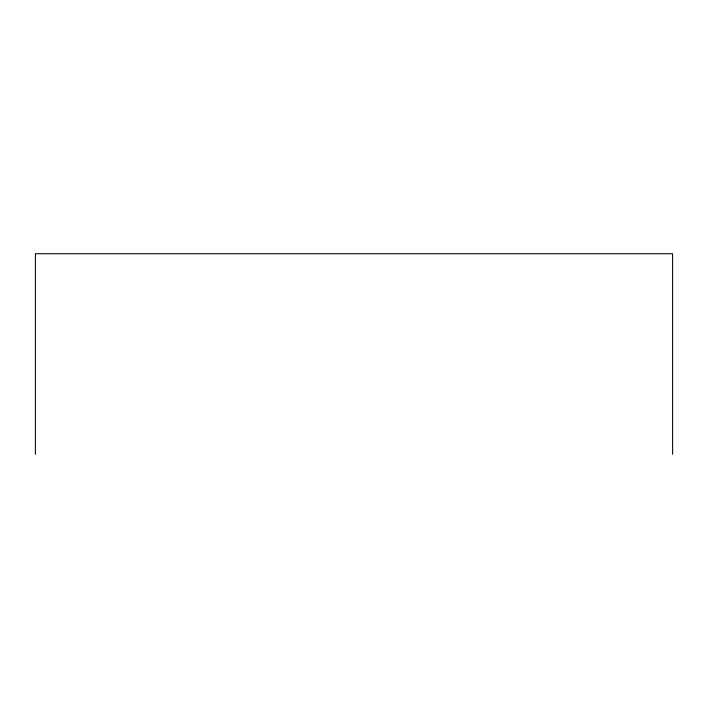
<?xml version="1.0" encoding="UTF-8"?>
<svg xmlns="http://www.w3.org/2000/svg" width="708" height="708" viewBox="0 0 708 708"><rect width="100%" height="100%" fill="white"/><g stroke="black" fill="none" stroke-linecap="round" stroke-linejoin="round"><path stroke-width="1.06" d="M672.6 454.262L672.6 253.738L35.4 253.738L35.4 454.262"/></g></svg>
